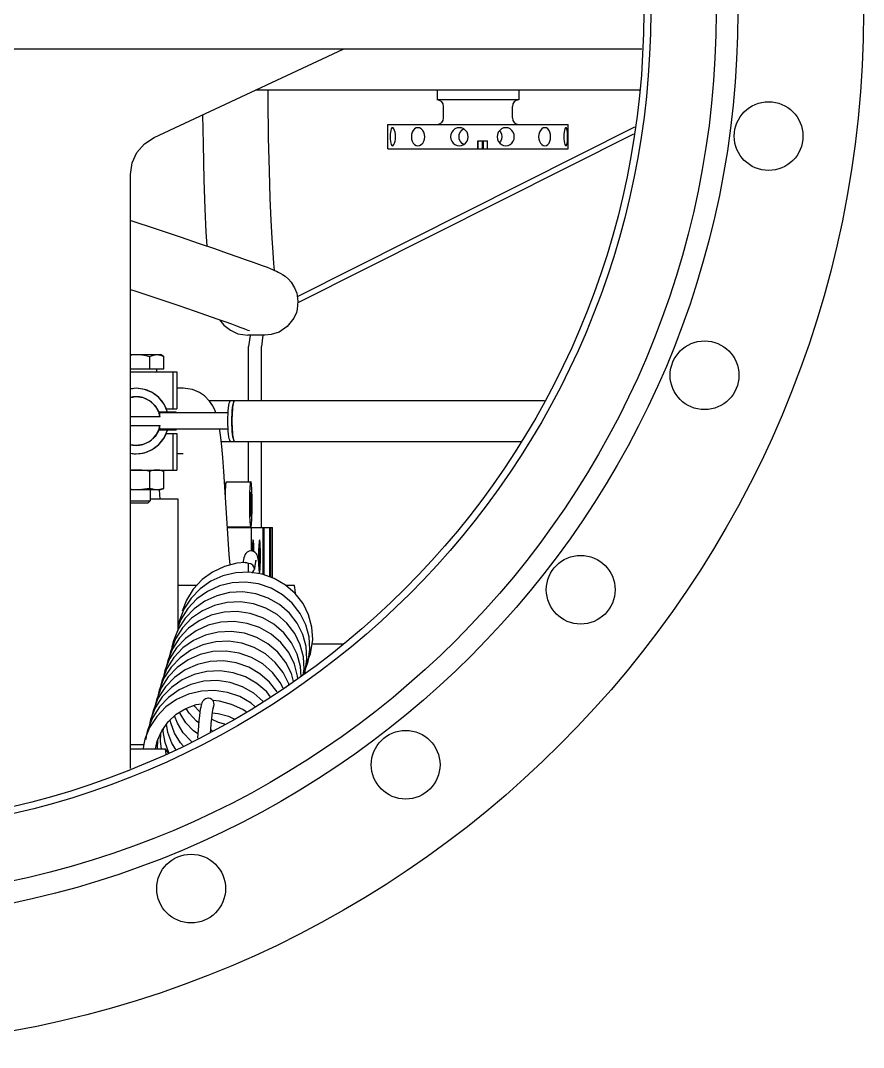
# Model space of a CAD drawing. Extents: x -50 to 48714, y -13211 to 6743.
# Drawn here: x 17034.5 to 17137.5, y -7944.1 to -7818.6 of the extents above; entities that cross this region are included whole.
import ezdxf

# ---------------------------------------------------------------- set-up
doc = ezdxf.new("R2010")
doc.units = 0
doc.header["$LTSCALE"] = 50
doc.layers.get('0').update_dxf_attribs({"linetype": 'CONTINUOUS'})
doc.layers.add('TEXT', color=2, linetype='CONTINUOUS')
doc.styles.add('STANDARD_H15', font='isocp.shx', dxfattribs={"height": 15})

# ---------------------------------------------------------------- blocks, each defined once
blk = doc.blocks.new('SMAB_S')
for p, q in [((110.44, -45), (-88.44, -45)), ((50.84, -55.78), (73.92, -45)), ((110.19, -50), (63.21, -50)), ((85.4, -50), (85.4, -51.2)), ((95.4, -50), (95.4, -51.2)), ((95.4, -51.2), (85.4, -51.2)), ((86.2, -53.4), (86.2, -52)), ((94.6, -53.4), (94.6, -52)), ((109.54, -54.54), (68.32, -75.26)), ((79.4, -57.2), (79.4, -54.2)), ((79.4, -54.2), (101.4, -54.2)), ((101.4, -57.2), (101.4, -54.2)), ((109.42, -55.39), (68.38, -76.01)), ((90.38, -56.2), (91.58, -56.2)), ((90.38, -57.2), (90.38, -56.2)), ((90.43, -57.2), (90.43, -56.2)), ((90.94, -57.2), (90.94, -56.2)), ((91.06, -57.2), (91.06, -56.2)), ((91.58, -57.2), (91.58, -56.2)), ((79.4, -57.2), (90.38, -57.2)), ((90.43, -57.2), (101.4, -57.2)), ((47.95, -132.92), (47.95, -60.31)), ((64.36, -79.95), (62.26, -79.95)), ((62.55, -79.99), (62.36, -81.33)), ((64.12, -79.97), (63.93, -81.33)), ((62.36, -87.95), (62.36, -81.33)), ((63.93, -87.95), (63.93, -81.33)), ((47.95, -82.32), (51.61, -82.32)), ((50.3, -84.05), (50.3, -82.57)), ((51.95, -82.52), (51.61, -82.32)), ((52.03, -82.57), (51.94, -82.52)), ((52.03, -84.05), (52.03, -82.57)), ((47.95, -84.05), (52.03, -84.05)), ((51.14, -84.45), (51.14, -84.05)), ((47.95, -84.45), (53.59, -84.45)), ((53.11, -84.45), (53.11, -88.95)), ((53.59, -84.45), (53.59, -88.95)), ((48.62, -86.45), (47.95, -86.54)), ((49.64, -86.58), (48.62, -86.45)), ((50.6, -86.97), (49.64, -86.58)), ((54.38, -86.45), (53.59, -86.45)), ((47.95, -87.55), (48.62, -87.45)), ((48.24, -87.5), (48.28, -87.49)), ((48.28, -87.49), (48.67, -87.46)), ((49.03, -87.5), (48.62, -87.47)), ((48.79, -87.47), (48.77, -87.47)), ((49.43, -87.59), (49.03, -87.5)), ((49.82, -87.73), (49.43, -87.59)), ((50.18, -87.92), (49.82, -87.73)), ((51.42, -87.59), (50.6, -86.97)), ((52.05, -88.4), (51.42, -87.59)), ((50.52, -88.16), (50.18, -87.92)), ((50.81, -88.44), (50.52, -88.16)), ((52.46, -89.35), (52.05, -88.4)), ((52.32, -88.95), (53.59, -88.95)), ((57.54, -87.95), (98.54, -87.95)), ((60.62, -87.99), (60.68, -87.95)), ((47.95, -89.9), (51.57, -89.9)), ((51.44, -89.5), (51.28, -89.12)), ((52.46, -89.35), (51.41, -89.35)), ((51.54, -89.9), (51.44, -89.5)), ((59.87, -89.45), (51.47, -89.45)), ((51.98, -89.45), (51.94, -89.35)), ((52.12, -89.35), (52.16, -89.45)), ((52.2, -89.45), (52.16, -89.35)), ((52.48, -89.45), (52.45, -89.35)), ((53.51, -89.35), (52.46, -89.35)), ((53.53, -89.45), (53.51, -89.35)), ((47.95, -91), (51.57, -91)), ((51.28, -91.78), (51.44, -91.4)), ((52.46, -91.55), (51.41, -91.55)), ((51.44, -91.4), (51.54, -91)), ((59.87, -91.45), (51.47, -91.45)), ((51.94, -91.55), (51.98, -91.45)), ((52.05, -92.49), (52.46, -91.55)), ((52.16, -91.45), (52.12, -91.55)), ((52.16, -91.55), (52.2, -91.45)), ((52.45, -91.55), (52.48, -91.45)), ((53.51, -91.55), (52.46, -91.55)), ((53.51, -91.55), (53.53, -91.45)), ((50.18, -92.98), (50.52, -92.74)), ((51.07, -92.13), (51.28, -91.78)), ((51.42, -93.3), (52.05, -92.49)), ((52.32, -91.95), (53.59, -91.95)), ((53.11, -91.95), (53.11, -96.45)), ((53.59, -91.95), (53.59, -96.45)), ((48.62, -93.45), (47.95, -93.35)), ((49.5, -93.32), (48.62, -93.45)), ((48.62, -93.42), (49.03, -93.4)), ((49.03, -93.4), (49.43, -93.31)), ((49.43, -93.31), (49.82, -93.17)), ((49.64, -94.32), (50.6, -93.93)), ((49.82, -93.17), (50.18, -92.98)), ((50.6, -93.93), (51.42, -93.3)), ((59.03, -92.95), (95.65, -92.95)), ((62.36, -97.87), (62.36, -92.95)), ((63.93, -103.45), (63.93, -92.95)), ((47.95, -94.36), (48.62, -94.45)), ((48.62, -94.45), (49.64, -94.32)), ((54.38, -94.45), (53.59, -94.45)), ((47.95, -96.45), (53.59, -96.45)), ((50.3, -98.69), (50.3, -96.6)), ((51.61, -96.45), (51.95, -96.57)), ((51.94, -96.57), (52.03, -96.6)), ((52.03, -98.69), (52.03, -96.6)), ((60.01, -106.76), (59.34, -96.61)), ((59.66, -97.87), (62.66, -97.87)), ((51.61, -98.85), (47.95, -98.85)), ((50.36, -98.85), (50.36, -100.18)), ((51.55, -100), (51.47, -98.86)), ((51.95, -98.72), (51.61, -98.85)), ((51.94, -98.73), (52.03, -98.69)), ((59.6, -98.12), (59.44, -98.12)), ((59.51, -98.12), (59.51, -99.12)), ((62.66, -99.13), (62.59, -99.87)), ((62.73, -99.87), (62.66, -99.13)), ((47.95, -100.18), (50.36, -100.18)), ((50.36, -100.18), (50.09, -100.45)), ((53.75, -100), (50.36, -100)), ((53.75, -116.1), (53.75, -100)), ((62.59, -99.87), (62.73, -99.87)), ((62.59, -99.87), (62.59, -101.36)), ((62.73, -101.36), (62.73, -99.87)), ((47.95, -100.45), (50.09, -100.45)), ((62.59, -101.36), (62.73, -101.36)), ((62.59, -101.36), (62.66, -102.11)), ((62.66, -102.11), (62.73, -101.36)), ((59.79, -103.37), (62.66, -103.37)), ((59.79, -103.45), (65.28, -103.45)), ((60.81, -103.45), (60.81, -103.37)), ((61.86, -103.37), (61.86, -103.45)), ((62.36, -103.45), (62.36, -103.37)), ((62.67, -103.45), (62.67, -106.32)), ((64.13, -103.45), (64.13, -109.21)), ((64.24, -103.45), (64.24, -109.25)), ((64.97, -109.5), (64.97, -103.45)), ((65.07, -109.54), (65.07, -103.45)), ((65.28, -109.61), (65.28, -103.45)), ((62.93, -105.35), (62.92, -105.36)), ((62.93, -105.33), (62.93, -105.33)), ((62.94, -105.36), (62.93, -105.35)), ((63.71, -105.35), (63.7, -105.36)), ((63.72, -105.33), (63.71, -105.33)), ((63.73, -105.36), (63.71, -105.35)), ((60.11, -108.04), (60.01, -106.76)), ((61.95, -107.72), (62.11, -107.74)), ((64.01, -109.17), (62.42, -108.93)), ((63.7, -108.53), (63.71, -108.55)), ((63.71, -108.55), (63.73, -108.53)), ((63.71, -108.57), (63.72, -108.57)), ((53.75, -110.5), (56.07, -110.5)), ((66.9, -110.5), (67.95, -110.5)), ((54.47, -113.44), (53.89, -114.9)), ((54.1, -114.7), (53.75, -115.57)), ((53.89, -114.9), (53.75, -115.5)), ((53.76, -115.89), (53.2, -117.31)), ((53.42, -117.05), (52.85, -118.51)), ((53.2, -117.3), (53.01, -118.1)), ((73.85, -117.7), (70.12, -117.7)), ((53.06, -118.28), (52.5, -119.71)), ((53.01, -118.1), (52.97, -118.52)), ((69.54, -119.89), (69.92, -118.89)), ((52.69, -119.52), (52.15, -120.92)), ((69.33, -120.73), (69.57, -120.09)), ((69.42, -120.1), (69.54, -119.89)), ((69.57, -120.09), (69.63, -119.85)), ((52.37, -120.68), (51.8, -122.12)), ((52.15, -120.92), (51.96, -121.71)), ((69.19, -121.37), (69.22, -121.3)), ((69.22, -121.3), (69.29, -121.05)), ((52.03, -121.87), (51.45, -123.32)), ((51.68, -123.06), (51.1, -124.52)), ((51.33, -124.28), (50.75, -125.73)), ((57.46, -124.33), (57.38, -124.33)), ((58.82, -124.68), (58.03, -124.62)), ((50.61, -126.72), (50.06, -128.14)), ((50.97, -125.51), (50.4, -126.93)), ((50.56, -126.53), (50.53, -126.94)), ((50.75, -125.73), (50.56, -126.53)), ((50.28, -127.9), (49.7, -129.34)), ((49.87, -128.92), (49.83, -129.35)), ((50.05, -128.14), (49.87, -128.92)), ((57.91, -128.3), (57.7, -128.2)), ((49.55, -130), (47.95, -130)), ((47.95, -130.5), (52.16, -130.5)), ((50.99, -130.5), (51.15, -129.76)), ((51.15, -129.76), (51.21, -129.57)), ((52.18, -130.51), (52.16, -130.5)), ((52.63, -131.02), (52.18, -130.51))]:
    blk.add_line(p, q)
for points in [[(64.71, -50), (64.72, -51.17), (64.78, -55.84), (64.88, -59.87), (64.98, -63.22), (65.1, -65.94), (65.21, -68.11), (65.32, -69.84), (65.43, -71.21), (65.51, -72.02)], [(56.74, -53.02), (56.8, -56.61), (56.9, -60.95), (57.03, -64.52), (57.16, -67.36), (57.26, -69.05)], [(79.94, -54.6), (79.86, -54.63), (79.78, -54.74), (79.73, -54.92), (79.69, -55.15), (79.66, -55.41), (79.65, -55.7)], [(80.33, -55.7), (80.32, -55.41), (80.27, -55.15), (80.21, -54.92), (80.12, -54.74), (80.03, -54.63), (79.94, -54.6)], [(83.04, -54.6), (82.83, -54.63), (82.64, -54.74), (82.48, -54.92), (82.36, -55.15), (82.29, -55.41), (82.26, -55.7)], [(83.9, -55.7), (83.87, -55.41), (83.78, -55.15), (83.64, -54.92), (83.46, -54.74), (83.26, -54.63), (83.04, -54.6)], [(88.12, -54.6), (87.84, -54.63), (87.58, -54.74), (87.36, -54.92), (87.19, -55.15), (87.09, -55.41), (87.05, -55.7)], [(88.08, -55.7), (88.12, -55.39), (88.25, -55.1), (88.45, -54.86), (88.64, -54.74)], [(89.2, -55.7), (89.17, -55.41), (89.06, -55.15), (88.88, -54.92), (88.66, -54.74), (88.39, -54.63), (88.12, -54.6)], [(93.8, -54.6), (93.53, -54.63), (93.27, -54.74), (93.05, -54.92), (92.88, -55.15), (92.78, -55.41), (92.74, -55.7)], [(93.02, -54.96), (93.14, -55.1), (93.26, -55.39), (93.3, -55.7)], [(94.83, -55.7), (94.8, -55.41), (94.7, -55.15), (94.53, -54.92), (94.32, -54.74), (94.07, -54.63), (93.8, -54.6)], [(98.58, -54.6), (98.38, -54.63), (98.2, -54.74), (98.04, -54.92), (97.91, -55.15), (97.83, -55.41), (97.8, -55.7)], [(99.27, -55.7), (99.25, -55.41), (99.18, -55.15), (99.08, -54.92), (98.93, -54.74), (98.76, -54.63), (98.58, -54.6)], [(101.16, -54.6), (101.1, -54.63), (101.03, -54.74), (100.97, -54.92), (100.92, -55.15), (100.89, -55.41), (100.88, -55.7)], [(101.34, -55.7), (101.33, -55.41), (101.32, -55.15), (101.3, -54.92), (101.26, -54.74), (101.22, -54.63), (101.16, -54.6)], [(47.95, -60.31), (48.15, -58.91), (48.73, -57.62), (49.65, -56.55), (50.84, -55.78)], [(79.65, -55.7), (79.66, -55.98), (79.69, -56.25), (79.73, -56.47), (79.78, -56.65), (79.86, -56.76), (79.94, -56.8)], [(79.94, -56.8), (80.03, -56.76), (80.12, -56.65), (80.21, -56.47), (80.27, -56.25), (80.32, -55.98), (80.33, -55.7)], [(82.26, -55.7), (82.29, -55.98), (82.36, -56.25), (82.48, -56.47), (82.64, -56.65), (82.83, -56.76), (83.04, -56.8)], [(83.04, -56.8), (83.26, -56.76), (83.46, -56.65), (83.64, -56.47), (83.78, -56.25), (83.87, -55.98), (83.9, -55.7)], [(87.05, -55.7), (87.09, -55.98), (87.19, -56.25), (87.36, -56.47), (87.58, -56.65), (87.84, -56.76), (88.12, -56.8)], [(88.64, -56.65), (88.45, -56.53), (88.25, -56.29), (88.12, -56.01), (88.08, -55.7)], [(88.12, -56.8), (88.39, -56.76), (88.66, -56.65), (88.88, -56.47), (89.06, -56.25), (89.17, -55.98), (89.2, -55.7)], [(92.74, -55.7), (92.78, -55.98), (92.88, -56.25), (93.05, -56.47), (93.27, -56.65), (93.53, -56.76), (93.8, -56.8)], [(93.3, -55.7), (93.26, -56.01), (93.14, -56.29), (93.02, -56.43)], [(93.8, -56.8), (94.07, -56.76), (94.32, -56.65), (94.53, -56.47), (94.7, -56.25), (94.8, -55.98), (94.83, -55.7)], [(97.8, -55.7), (97.83, -55.98), (97.91, -56.25), (98.04, -56.47), (98.2, -56.65), (98.38, -56.76), (98.58, -56.8)], [(98.58, -56.8), (98.76, -56.76), (98.93, -56.65), (99.08, -56.47), (99.18, -56.25), (99.25, -55.98), (99.27, -55.7)], [(100.88, -55.7), (100.89, -55.98), (100.92, -56.25), (100.97, -56.47), (101.03, -56.65), (101.1, -56.76), (101.16, -56.8)], [(101.16, -56.8), (101.22, -56.76), (101.26, -56.65), (101.3, -56.47), (101.32, -56.25), (101.33, -55.98), (101.34, -55.7)], [(47.85, -65.89), (51.21, -67.01), (54.01, -67.95), (56.32, -68.73), (58.22, -69.38), (59.77, -69.92), (61.04, -70.36), (62.07, -70.73), (62.92, -71.03), (63.6, -71.28), (64.16, -71.49), (64.62, -71.66), (64.99, -71.8), (65.3, -71.93), (65.55, -72.04), (65.78, -72.13), (66, -72.24), (66.23, -72.36), (66.53, -72.54), (66.85, -72.76), (67.25, -73.12), (67.57, -73.49), (67.99, -74.17), (68.25, -74.84), (68.4, -75.78), (68.31, -76.78), (68.21, -77.17)], [(47.95, -74.36), (48.72, -74.61), (51.52, -75.55), (53.83, -76.33), (55.7, -76.98), (57.23, -77.51), (58.47, -77.94), (59.47, -78.29), (60.27, -78.58), (60.9, -78.81), (61.41, -79), (61.79, -79.15), (62.08, -79.26), (62.29, -79.34), (62.42, -79.4), (62.46, -79.41)], [(68.21, -77.17), (67.91, -77.86), (67.09, -78.9), (66.09, -79.57), (65.12, -79.88), (64.36, -79.95)], [(58.8, -78.06), (58.81, -78.08), (59.35, -78.73), (60.15, -79.36), (61.05, -79.77), (62.26, -79.95)], [(47.95, -82.39), (48.09, -82.36), (48.4, -82.33), (48.71, -82.32)], [(48.71, -82.32), (49.02, -82.33), (49.34, -82.36), (49.65, -82.41), (49.97, -82.48), (50.3, -82.57)], [(50.3, -82.57), (50.52, -82.46), (50.74, -82.39), (50.95, -82.34), (51.16, -82.32)], [(51.16, -82.32), (51.37, -82.34), (51.59, -82.39), (51.8, -82.46), (52.03, -82.57)], [(48.62, -86.45), (48.34, -86.46), (47.95, -86.51)], [(52.32, -88.95), (52.08, -88.45), (51.77, -87.98), (51.39, -87.57), (50.97, -87.21), (50.49, -86.92), (49.99, -86.69), (49.45, -86.54), (48.9, -86.46)], [(58.37, -89.45), (58.28, -89.19), (57.99, -88.58), (57.59, -88), (56.98, -87.38), (56.37, -86.96), (55.51, -86.61), (54.38, -86.45)], [(48.62, -87.47), (48.21, -87.5), (47.95, -87.56)], [(48.62, -87.45), (49.5, -87.58), (50.31, -87.97), (50.96, -88.58), (51.41, -89.35)], [(51.28, -89.12), (51.07, -88.77), (50.81, -88.44)], [(59.86, -89.59), (59.89, -89.2), (59.92, -88.84), (59.96, -88.53), (60.01, -88.28), (60.07, -88.1), (60.12, -87.99), (60.18, -87.95)], [(60.36, -89.59), (60.38, -89.2), (60.42, -88.84), (60.46, -88.53), (60.51, -88.28)], [(60.68, -87.95), (60.63, -87.97), (60.58, -88.05), (60.54, -88.17), (60.49, -88.35), (60.46, -88.56), (60.42, -88.81), (60.39, -89.1), (60.37, -89.41)], [(60.51, -88.28), (60.56, -88.1), (60.62, -87.99)], [(51.46, -89.35), (51.47, -89.35), (51.49, -89.39), (51.52, -89.45)], [(51.48, -89.47), (51.46, -89.39), (51.46, -89.35), (51.46, -89.35)], [(51.57, -89.9), (51.54, -89.73), (51.51, -89.58), (51.48, -89.47)], [(51.77, -89.35), (51.78, -89.35), (51.81, -89.39), (51.83, -89.45)], [(51.79, -89.45), (51.77, -89.39), (51.77, -89.35), (51.77, -89.35)], [(59.89, -91.7), (59.86, -91.3), (59.85, -90.88), (59.84, -90.45), (59.85, -90.01), (59.86, -89.59)], [(60.37, -89.41), (60.35, -89.74), (60.34, -90.09), (60.34, -90.45), (60.34, -90.8), (60.35, -91.15)], [(60.38, -91.7), (60.36, -91.3), (60.34, -90.88), (60.34, -90.45), (60.34, -90.01), (60.36, -89.59)], [(51.41, -91.55), (50.96, -92.32), (50.31, -92.93), (49.5, -93.32)], [(51.46, -91.5), (51.48, -91.43), (51.51, -91.31), (51.54, -91.17), (51.57, -91)], [(51.52, -91.45), (51.49, -91.5), (51.47, -91.54), (51.46, -91.55)], [(51.46, -91.55), (51.46, -91.54), (51.46, -91.5)], [(51.77, -91.55), (51.77, -91.54), (51.77, -91.5), (51.79, -91.45)], [(51.83, -91.45), (51.81, -91.5), (51.78, -91.54), (51.77, -91.55)], [(59.34, -96.61), (59.21, -94.9), (59.09, -93.55), (58.98, -92.47), (58.86, -91.61), (58.84, -91.45)], [(60.35, -91.15), (60.37, -91.49), (60.39, -91.8), (60.42, -92.09), (60.46, -92.34), (60.49, -92.55), (60.54, -92.72), (60.58, -92.85), (60.63, -92.92), (60.68, -92.95)], [(48.9, -94.44), (49.45, -94.36), (49.99, -94.21), (50.49, -93.98), (50.97, -93.69), (51.39, -93.33), (51.77, -92.91), (52.08, -92.45), (52.32, -91.95)], [(50.52, -92.74), (50.81, -92.45), (51.07, -92.13)], [(60.18, -92.95), (60.12, -92.91), (60.07, -92.8), (60.01, -92.61), (59.96, -92.36), (59.92, -92.06), (59.89, -91.7)], [(60.51, -92.61), (60.46, -92.36), (60.42, -92.06), (60.38, -91.7)], [(60.68, -92.95), (60.62, -92.91), (60.56, -92.8), (60.51, -92.61)], [(47.95, -93.34), (48.21, -93.4), (48.62, -93.42)], [(48.67, -93.44), (48.28, -93.41), (48.24, -93.4)], [(47.95, -94.38), (48.34, -94.44), (48.62, -94.45)], [(48.71, -96.45), (48.4, -96.46), (48.08, -96.47), (47.95, -96.49)], [(50.3, -96.6), (49.97, -96.55), (49.66, -96.51), (49.34, -96.47), (49.03, -96.46), (48.71, -96.45)], [(51.16, -96.45), (50.99, -96.46), (50.82, -96.47), (50.65, -96.51), (50.47, -96.55), (50.3, -96.6)], [(52.03, -96.6), (51.85, -96.55), (51.68, -96.51), (51.51, -96.47), (51.33, -96.46), (51.16, -96.45)], [(59.59, -98.24), (59.6, -98.11), (59.62, -98), (59.63, -97.93), (59.65, -97.88), (59.66, -97.87)], [(62.66, -103.37), (62.64, -103.35), (62.63, -103.31), (62.61, -103.23), (62.6, -103.13), (62.59, -103), (62.57, -102.84), (62.56, -102.66), (62.55, -102.46), (62.54, -102.24), (62.53, -101.99), (62.53, -101.74), (62.52, -101.47), (62.52, -101.19), (62.52, -100.91), (62.52, -100.62), (62.52, -100.33), (62.52, -100.05), (62.52, -99.77), (62.53, -99.5), (62.53, -99.24), (62.54, -99), (62.55, -98.78), (62.56, -98.57), (62.57, -98.39), (62.59, -98.24), (62.6, -98.11), (62.61, -98), (62.63, -97.93), (62.64, -97.88), (62.66, -97.87)], [(62.66, -103.37), (62.67, -103.35), (62.69, -103.31), (62.7, -103.23), (62.72, -103.13), (62.73, -103), (62.74, -102.84), (62.76, -102.66), (62.77, -102.46), (62.78, -102.24), (62.78, -101.99), (62.79, -101.74), (62.8, -101.47), (62.8, -101.19), (62.8, -100.91), (62.8, -100.62), (62.8, -100.33), (62.8, -100.05), (62.8, -99.77), (62.79, -99.5), (62.78, -99.24), (62.78, -99), (62.77, -98.78), (62.76, -98.57), (62.74, -98.39), (62.73, -98.24), (62.72, -98.11), (62.7, -98), (62.69, -97.93), (62.67, -97.88), (62.66, -97.87)], [(48.71, -98.85), (48.4, -98.84), (48.08, -98.82), (47.95, -98.81)], [(50.3, -98.69), (49.97, -98.75), (49.66, -98.79), (49.34, -98.82), (49.03, -98.84), (48.71, -98.85)], [(51.16, -98.85), (50.99, -98.84), (50.82, -98.82), (50.65, -98.79), (50.47, -98.75), (50.3, -98.69)], [(52.03, -98.69), (51.85, -98.75), (51.68, -98.79), (51.51, -98.82), (51.33, -98.84), (51.16, -98.85)], [(59.53, -99.5), (59.53, -99.5), (59.54, -99.24), (59.55, -99), (59.56, -98.78), (59.57, -98.57), (59.58, -98.39), (59.59, -98.24)], [(63.03, -106.42), (63.02, -106.05), (63.01, -105.72), (63, -105.44), (62.98, -105.21), (62.96, -105.05), (62.94, -104.96), (62.92, -104.96), (62.9, -105.02), (62.88, -105.17), (62.86, -105.39), (62.85, -105.66), (62.84, -105.98), (62.83, -106.35)], [(62.92, -105.36), (62.89, -105.49), (62.87, -105.74), (62.86, -106.08), (62.85, -106.36)], [(62.85, -106.36), (62.85, -106.3), (62.86, -106.06), (62.87, -105.85), (62.88, -105.67), (62.89, -105.52), (62.9, -105.42)], [(62.9, -105.42), (62.92, -105.35), (62.93, -105.33)], [(62.96, -105.42), (62.94, -105.35), (62.93, -105.33)], [(63.01, -106.4), (63, -106.08), (62.98, -105.74), (62.96, -105.49), (62.94, -105.36)], [(63.82, -106.95), (63.82, -106.56), (63.81, -106.19), (63.8, -105.84), (63.79, -105.53), (63.77, -105.29), (63.75, -105.1), (63.73, -104.99), (63.71, -104.95), (63.69, -104.99), (63.67, -105.1), (63.66, -105.28), (63.64, -105.53), (63.63, -105.84), (63.62, -106.18), (63.61, -106.55), (63.61, -106.95)], [(63.7, -105.36), (63.68, -105.49), (63.66, -105.74), (63.64, -106.08), (63.63, -106.5), (63.63, -106.95)], [(63.63, -107.08), (63.63, -106.81), (63.63, -106.55), (63.64, -106.3), (63.64, -106.06), (63.65, -105.85), (63.66, -105.67), (63.67, -105.52), (63.69, -105.42)], [(63.69, -105.42), (63.7, -105.35), (63.71, -105.33)], [(63.74, -105.42), (63.73, -105.35), (63.72, -105.33)], [(63.8, -106.95), (63.79, -106.5), (63.78, -106.08), (63.77, -105.74), (63.75, -105.49), (63.73, -105.36)], [(62.69, -106.32), (62.42, -106.36), (62.19, -106.48), (62.02, -106.65), (61.92, -106.81), (61.86, -106.97), (61.8, -107.15), (61.75, -107.35), (61.7, -107.61), (61.68, -107.75)], [(63.7, -109.12), (63.7, -108.98), (63.67, -108.47), (63.64, -108.06), (63.61, -107.74), (63.58, -107.48), (63.54, -107.28), (63.51, -107.11), (63.46, -106.96), (63.41, -106.81), (63.32, -106.66), (63.19, -106.52), (62.97, -106.38), (62.69, -106.32)], [(61.95, -107.72), (60.94, -107.82), (59.41, -108.22), (57.97, -108.9), (56.69, -109.83), (55.61, -110.99), (54.78, -112.33), (54.24, -113.69)], [(62.11, -107.74), (62.21, -107.77), (62.32, -107.83)], [(62.35, -107.84), (62.34, -107.84), (62.33, -107.84)], [(63.08, -108.55), (63.08, -108.49), (63.03, -108.26), (62.87, -108.05), (62.63, -107.91), (62.35, -107.84)], [(62.36, -108.93), (62.36, -108.77), (62.36, -108.52), (62.36, -108.26), (62.36, -108.03), (62.35, -107.84)], [(63.26, -107.49), (63.27, -107.47), (63.26, -107.52), (63.22, -107.64), (63.18, -107.85), (63.13, -108.14), (63.08, -108.55)], [(63.61, -106.95), (63.61, -107.11), (63.61, -107.27), (63.61, -107.43), (63.61, -107.58), (63.62, -107.73), (63.62, -107.88)], [(63.63, -106.95), (63.63, -107.4), (63.64, -107.81), (63.66, -108.16), (63.68, -108.4), (63.7, -108.53)], [(63.69, -108.48), (63.67, -108.37), (63.66, -108.23), (63.65, -108.05), (63.64, -107.84), (63.64, -107.6), (63.63, -107.35), (63.63, -107.08)], [(63.69, -108.91), (63.71, -108.95), (63.73, -108.91), (63.75, -108.8), (63.77, -108.62), (63.79, -108.37), (63.8, -108.06), (63.81, -107.72), (63.82, -107.34), (63.82, -106.95)], [(63.73, -108.53), (63.75, -108.4), (63.77, -108.16), (63.78, -107.81), (63.79, -107.4), (63.8, -106.95)], [(62.42, -108.93), (60.81, -108.99), (59.24, -109.36), (57.77, -110.02), (56.45, -110.94), (55.34, -112.09), (54.47, -113.44)], [(62.75, -108.98), (62.87, -108.92), (63.03, -108.73), (63.08, -108.55)], [(63.71, -108.57), (63.7, -108.55), (63.69, -108.48)], [(63.72, -108.57), (63.73, -108.55), (63.74, -108.48)], [(69.92, -118.89), (69.98, -118.64), (70.2, -117.14), (70.11, -115.62), (69.71, -114.14), (69.03, -112.76), (68.07, -111.52), (66.88, -110.49), (65.51, -109.69), (64.01, -109.17)], [(69.63, -119.85), (69.85, -118.35), (69.76, -116.82), (69.36, -115.34), (68.67, -113.95), (67.7, -112.71), (66.5, -111.67), (65.12, -110.87), (63.59, -110.35), (62, -110.13), (60.38, -110.21), (58.81, -110.59), (57.35, -111.26), (56.05, -112.19), (54.95, -113.35), (54.1, -114.7)], [(69.29, -121.05), (69.5, -119.54), (69.41, -118.02), (69.01, -116.54), (68.32, -115.15), (67.36, -113.92), (66.16, -112.88), (64.78, -112.08), (63.26, -111.56), (61.66, -111.33), (60.05, -111.41), (58.48, -111.79), (57.02, -112.46), (55.71, -113.38), (54.61, -114.54), (53.76, -115.89)], [(68.1, -111.56), (68.06, -111.11), (68.03, -110.77), (67.99, -110.57), (67.95, -110.5)], [(69.05, -121.48), (69.15, -120.78), (69.07, -119.26), (68.68, -117.78), (68, -116.4), (67.04, -115.16), (65.86, -114.11), (64.48, -113.31), (62.97, -112.78), (61.37, -112.54), (59.76, -112.61), (58.19, -112.97), (56.72, -113.63), (55.4, -114.55), (54.29, -115.71), (53.42, -117.05)], [(68.79, -121.68), (68.71, -120.43), (68.32, -118.95), (67.62, -117.56), (66.66, -116.33), (65.47, -115.29), (64.09, -114.5), (62.58, -113.97), (60.99, -113.74), (59.37, -113.81), (57.81, -114.19), (56.34, -114.85), (55.03, -115.78), (53.92, -116.94), (53.06, -118.28)], [(68.38, -121.94), (68.36, -121.62), (67.96, -120.14), (67.27, -118.75), (66.3, -117.52), (65.11, -116.49), (63.72, -115.69), (62.2, -115.17), (60.61, -114.95), (58.99, -115.02), (57.42, -115.4), (55.95, -116.08), (54.65, -117.01), (53.55, -118.18), (52.69, -119.52)], [(67.87, -122.27), (67.6, -121.32), (66.9, -119.94), (65.94, -118.71), (64.74, -117.68), (63.36, -116.89), (61.85, -116.37), (60.26, -116.15), (58.66, -116.23), (57.1, -116.6), (55.64, -117.26), (54.33, -118.18), (53.23, -119.33), (52.37, -120.68)], [(67.29, -122.64), (67.27, -122.56), (66.58, -121.18), (65.62, -119.94), (64.43, -118.91), (63.06, -118.11), (61.55, -117.59), (59.96, -117.36), (58.35, -117.42), (56.78, -117.79), (55.31, -118.45), (54, -119.37), (52.89, -120.53), (52.03, -121.87)], [(66.59, -123.1), (66.24, -122.4), (65.28, -121.16), (64.1, -120.13), (62.73, -119.33), (61.22, -118.8), (59.63, -118.56), (58.02, -118.62), (56.45, -118.99), (54.98, -119.64), (53.66, -120.57), (52.55, -121.72), (51.68, -123.06)], [(52.85, -118.51), (52.66, -119.3), (52.66, -119.3)], [(65.86, -123.56), (64.93, -122.36), (63.75, -121.33), (62.38, -120.53), (60.87, -120), (59.29, -119.76), (57.68, -119.83), (56.11, -120.19), (54.64, -120.85), (53.32, -121.77), (52.2, -122.93), (51.33, -124.28)], [(52.5, -119.71), (52.31, -120.51), (52.27, -120.93)], [(65.01, -124.11), (64.58, -123.56), (63.39, -122.52), (62.01, -121.72), (60.49, -121.2), (58.9, -120.97), (57.28, -121.04), (55.71, -121.41), (54.24, -122.07), (52.93, -123), (51.82, -124.16), (50.97, -125.51)], [(64.13, -124.68), (63.01, -123.71), (61.62, -122.91), (60.1, -122.39), (58.51, -122.17), (56.9, -122.25), (55.33, -122.63), (53.87, -123.29), (52.57, -124.22), (51.47, -125.38), (50.61, -126.72)], [(51.8, -122.12), (51.61, -122.9), (51.61, -122.91)], [(63.13, -125.32), (62.67, -124.92), (61.3, -124.13), (59.8, -123.61), (58.22, -123.37), (56.61, -123.44), (55.04, -123.81), (53.57, -124.47), (52.26, -125.39), (51.14, -126.55), (50.28, -127.9)], [(51.45, -123.32), (51.26, -124.12), (51.26, -124.12)], [(51.1, -124.53), (50.92, -125.32), (50.91, -125.32)], [(51.21, -129.57), (51.75, -128.32), (52.54, -127.21), (53.54, -126.28), (54.7, -125.57), (55.98, -125.09), (56.63, -124.99)], [(56.42, -125.97), (56.37, -125.94), (55.69, -125.2)], [(56.67, -124.88), (56.62, -125.03), (56.57, -125.21), (56.52, -125.42), (56.47, -125.68), (56.42, -126.02), (56.36, -126.47), (56.3, -127.03), (56.23, -127.75), (56.16, -128.63), (56.12, -129.22)], [(57.38, -124.33), (57.11, -124.41), (56.9, -124.55), (56.75, -124.73), (56.67, -124.88)], [(58.04, -124.63), (57.89, -124.47), (57.69, -124.37), (57.46, -124.33)], [(58.05, -125.48), (58.04, -125.51), (58.01, -125.61), (57.98, -125.78), (57.93, -126.02)], [(57.94, -125.62), (58.03, -125.52), (58.13, -125.31), (58.16, -125.09), (58.14, -124.89), (58.09, -124.73), (58.04, -124.63)], [(62.08, -125.99), (61.68, -125.71), (60.3, -125.07), (58.82, -124.68)], [(55.4, -129.6), (55.32, -129.54), (54.39, -128.54), (53.67, -127.38), (53.33, -126.47)], [(56.16, -128.69), (55.64, -128.32), (54.72, -127.32), (54.02, -126.17), (53.96, -126.02)], [(56.27, -127.32), (56.02, -127.14), (55.09, -126.14), (54.73, -125.56)], [(57.93, -126.02), (57.88, -126.36), (57.83, -126.82), (57.76, -127.42), (57.7, -128.19), (57.68, -128.42)], [(57.92, -126.11), (58.64, -126.17), (59.92, -126.53), (60.65, -126.89)], [(50.4, -126.93), (50.21, -127.76), (50.18, -128.15)], [(53.47, -130.59), (52.98, -129.8), (52.5, -128.53), (52.34, -127.5)], [(54.38, -130.12), (54.05, -129.76), (53.33, -128.6), (52.85, -127.33), (52.8, -126.97)], [(59.48, -127.49), (58.71, -127.3), (57.82, -126.89)], [(51.25, -130.5), (51.3, -129.44), (51.34, -129.25)], [(51.74, -130.5), (51.59, -129.63), (51.63, -128.59)], [(52.64, -131.02), (52.63, -131.01), (52.16, -129.74), (51.94, -128.4), (51.96, -128.04)], [(49.71, -129.34), (49.51, -130.16), (49.49, -130.5)], [(52.29, -131.19), (52.28, -131.17), (52.25, -130.8), (52.2, -130.58), (52.18, -130.51)]]:
    blk.add_lwpolyline(points)
for centre, radius in [((11, -40.5), 126.5), ((11, -40.5), 111.15), ((11, -40.5), 108.5), ((11, -40.5), 100.5), ((11, -40.5), 99.65), ((125.91, -55.63), 4.2), ((118.08, -84.85), 4.2), ((102.95, -111.06), 4.2), ((81.56, -132.45), 4.2), ((55.35, -147.58), 4.2)]:
    blk.add_circle(centre, radius)
for centre, start, end in [((85.4, -52), 0, 90), ((95.4, -52), 90.488, 180), ((85.4, -53.4), 270.488, 360), ((95.4, -53.4), 180, 269.512)]:
    blk.add_arc(centre, 0.8, start, end)
at = {"layer": 'TEXT', "style": 'STANDARD_H15', "flags": 1}
for tag, p in [('ID', (-456.04, -473.35)), ('BEZ', (-456.04, -501.85)), ('KURZBEZ', (-456.04, -530.35)), ('SPARTE', (-456.04, -558.85)), ('FIRMA', (-456.04, -587.35)), ('PREIS', (-456.04, -615.85)), ('AUSSCHR', (-456.04, -644.35)), ('BEST', (-456.04, -672.85)), ('LIEFER', (-456.04, -701.35)), ('STATUS', (-456.04, -729.85)), ('BEMERK', (-456.04, -758.35))]:
    blk.add_attdef(tag, p, '', height=15, dxfattribs=at)

msp = doc.modelspace()

# ---------------------------------------------------------------- block references
msp.add_blockref('SMAB_S', (17000, -7777.09))

doc.saveas('drawing.dxf')
